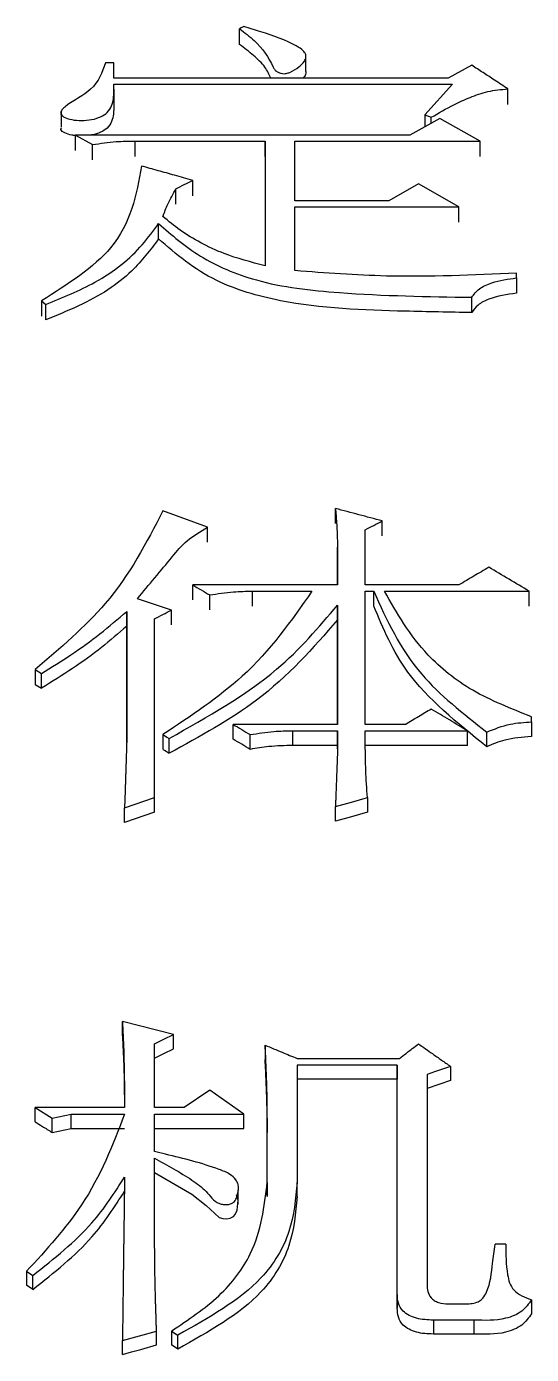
# Model space of a CAD drawing. Header units: millimetres. Extents: x 2278 to 4715, y 679 to 2402.
# Drawn here: x 2829.23 to 2831.79, y 2140.9 to 2147.65 of the extents above; entities that cross this region are included whole.
import ezdxf

# ---------------------------------------------------------------- set-up
doc = ezdxf.new("R2010")
doc.units = ezdxf.units.MM

msp = doc.modelspace()

# ---------------------------------------------------------------- linework, layer by layer
at = {"color": 7, "linetype": 'Continuous', "lineweight": 25}
for p, q in [((2830.6463, 2147.4194), (2830.6463, 2147.4986)), ((2829.6709, 2147.4633), (2829.6277, 2147.4633)), ((2829.6709, 2147.3855), (2829.6709, 2147.4633)), ((2831.4882, 2147.4513), (2831.3692, 2147.3854)), ((2831.3692, 2147.3854), (2829.6709, 2147.3855)), ((2829.6709, 2147.3555), (2831.3909, 2147.3554)), ((2831.3909, 2147.3554), (2831.2503, 2147.1991)), ((2829.6721, 2147.2504), (2829.6721, 2147.3294)), ((2831.6722, 2147.2529), (2831.6722, 2147.3314)), ((2829.4032, 2147.2179), (2829.4032, 2147.1391)), ((2831.326, 2147.181), (2831.1745, 2147.0965)), ((2831.2503, 2147.1991), (2831.2827, 2147.187)), ((2831.2503, 2147.1991), (2831.2503, 2147.1388)), ((2831.2827, 2147.1569), (2831.2827, 2147.187)), ((2831.5315, 2147.0663), (2831.326, 2147.181)), ((2829.4762, 2147.0965), (2829.5628, 2147.0482)), ((2831.1745, 2147.0965), (2829.4762, 2147.0965)), ((2829.4762, 2147.0183), (2829.4762, 2147.0965)), ((2829.5628, 2146.97), (2829.5628, 2147.0482)), ((2829.7791, 2147.0663), (2830.439, 2147.0663)), ((2829.7791, 2146.9877), (2829.7791, 2147.0663)), ((2830.439, 2147.0663), (2830.439, 2146.4321)), ((2830.439, 2146.9881), (2830.439, 2147.0663)), ((2830.5904, 2147.0663), (2831.5315, 2147.0663)), ((2830.5904, 2146.7627), (2830.5904, 2147.0663)), ((2831.5315, 2146.9881), (2831.5315, 2147.0663)), ((2829.9846, 2146.7457), (2829.9846, 2146.8236)), ((2830.0712, 2146.7882), (2830.0712, 2146.8662)), ((2831.2178, 2146.8479), (2831.0664, 2146.7627)), ((2831.4233, 2146.7322), (2831.2178, 2146.8479)), ((2831.0664, 2146.7627), (2830.5904, 2146.7627)), ((2830.5904, 2146.7322), (2831.4233, 2146.7322)), ((2830.5904, 2146.4075), (2830.5904, 2146.7322)), ((2831.4233, 2146.6544), (2831.4233, 2146.7322)), ((2829.8981, 2146.5686), (2829.8981, 2146.6467)), ((2831.7154, 2146.3705), (2831.7154, 2146.3951)), ((2831.7154, 2146.3705), (2831.7154, 2146.2928)), ((2831.4882, 2146.1946), (2831.4882, 2146.2718)), ((2829.3031, 2146.2534), (2829.3031, 2146.1758)), ((2829.3031, 2146.2534), (2829.3248, 2146.2348)), ((2829.3248, 2146.1576), (2829.3248, 2146.2348)), ((2830.7959, 2145.1222), (2830.7959, 2145.1982)), ((2830.1469, 2145.1031), (2829.9198, 2145.1856)), ((2831.0339, 2145.0588), (2831.0339, 2145.1348)), ((2830.1469, 2145.0271), (2830.1469, 2145.1031)), ((2830.9474, 2144.8098), (2830.9474, 2145.0903)), ((2830.8068, 2145.0013), (2830.8068, 2144.8098)), ((2830.8068, 2144.9254), (2830.8068, 2145.0013)), ((2830.8068, 2144.8098), (2830.8068, 2144.9253)), ((2830.8068, 2144.8098), (2830.0712, 2144.8098)), ((2831.4234, 2144.8098), (2830.9474, 2144.8098)), ((2829.963, 2144.6817), (2829.79, 2144.7394)), ((2830.1577, 2144.683), (2830.1577, 2144.7586)), ((2830.3741, 2144.7778), (2830.6768, 2144.7778)), ((2830.3741, 2144.7022), (2830.3741, 2144.7778)), ((2830.9474, 2144.7778), (2830.9907, 2144.7778)), ((2830.9474, 2144.1005), (2830.9474, 2144.7778)), ((2830.9907, 2144.7022), (2830.9907, 2144.7778)), ((2831.0448, 2144.7778), (2831.7803, 2144.7778)), ((2831.7803, 2144.7022), (2831.7803, 2144.7778)), ((2829.7359, 2144.6753), (2829.7359, 2144.0095)), ((2829.7359, 2144.5998), (2829.7359, 2144.6753)), ((2829.963, 2144.6062), (2829.963, 2144.6817)), ((2830.8068, 2144.7074), (2830.8068, 2144.1005)), ((2830.8068, 2144.6319), (2830.8068, 2144.7074)), ((2829.7359, 2144.0094), (2829.7359, 2144.5998)), ((2829.8765, 2143.7286), (2829.8765, 2144.6368)), ((2830.8068, 2144.1005), (2830.8068, 2144.6318)), ((2829.2707, 2144.3792), (2829.3032, 2144.3598)), ((2829.2707, 2144.3792), (2829.2707, 2144.304)), ((2829.3032, 2144.2847), (2829.3032, 2144.3598)), ((2829.2707, 2144.304), (2829.3032, 2144.2847)), ((2831.7911, 2144.1135), (2831.7911, 2144.1395)), ((2831.7911, 2144.1135), (2831.7911, 2144.0387)), ((2829.9197, 2144.0486), (2829.9197, 2143.9739)), ((2830.8068, 2144.1005), (2830.2767, 2144.1005)), ((2830.2767, 2144.0257), (2830.2767, 2144.1005)), ((2830.3633, 2143.9738), (2830.3633, 2144.0485)), ((2830.5796, 2144.068), (2830.8068, 2144.068)), ((2830.5796, 2143.9933), (2830.5796, 2144.068)), ((2830.8068, 2144.068), (2830.8068, 2143.9769)), ((2830.8068, 2143.9933), (2830.8068, 2144.068)), ((2831.1529, 2144.1005), (2830.9474, 2144.1005)), ((2830.9474, 2144.068), (2831.4666, 2144.068)), ((2830.9474, 2143.9964), (2830.9474, 2144.068)), ((2831.4666, 2143.9933), (2831.4666, 2144.068)), ((2831.564, 2143.9868), (2831.564, 2144.0615)), ((2829.9521, 2143.9543), (2829.9521, 2144.029)), ((2830.8068, 2143.9933), (2830.5796, 2143.9933)), ((2830.8068, 2143.9768), (2830.8068, 2143.9933)), ((2831.4666, 2143.9933), (2830.9474, 2143.9933)), ((2829.725, 2143.6761), (2829.8765, 2143.7286)), ((2829.8765, 2143.6542), (2829.8765, 2143.7286)), ((2830.9582, 2143.7285), (2830.9582, 2143.6542)), ((2829.725, 2143.6019), (2829.725, 2143.6761)), ((2829.8765, 2143.6542), (2829.725, 2143.6019)), ((2830.796, 2143.6084), (2830.796, 2143.6827)), ((2829.9739, 2142.5235), (2829.7142, 2142.5907)), ((2829.7142, 2142.5178), (2829.7142, 2142.5907)), ((2829.9739, 2142.4508), (2829.9739, 2142.5235)), ((2829.8765, 2142.1526), (2829.8765, 2142.4765)), ((2830.439, 2142.4697), (2830.439, 2142.3971)), ((2830.6013, 2142.4024), (2831.1205, 2142.4024)), ((2830.6013, 2142.3687), (2830.6013, 2141.7721)), ((2831.1097, 2142.3687), (2830.6013, 2142.3687)), ((2831.1097, 2141.2031), (2831.1097, 2142.3687)), ((2831.1097, 2142.3687), (2831.1097, 2142.2962)), ((2831.3801, 2142.362), (2831.3801, 2142.2894)), ((2831.1097, 2142.2962), (2830.6013, 2142.2962)), ((2831.1097, 2141.1321), (2831.1097, 2142.2962)), ((2831.2611, 2142.3215), (2831.2611, 2141.2513)), ((2831.3801, 2142.2894), (2831.2611, 2142.249)), ((2830.1578, 2142.2405), (2830.0279, 2142.1526)), ((2830.3308, 2142.1187), (2830.1578, 2142.2405)), ((2829.2707, 2142.1526), (2829.3573, 2142.0984)), ((2829.7251, 2142.1526), (2829.2707, 2142.1526)), ((2829.2707, 2142.0803), (2829.2707, 2142.1526)), ((2830.0279, 2142.1526), (2829.8765, 2142.1526)), ((2829.3573, 2142.0984), (2829.4546, 2142.1187)), ((2829.3573, 2142.0262), (2829.3573, 2142.0984)), ((2829.4546, 2142.1187), (2829.725, 2142.1187)), ((2829.4546, 2142.0465), (2829.4546, 2142.1187)), ((2829.8765, 2142.1187), (2830.3308, 2142.1187)), ((2829.8765, 2141.9288), (2829.8765, 2142.1187)), ((2830.3308, 2142.0465), (2830.3308, 2142.1187)), ((2830.4498, 2141.7721), (2830.4498, 2142.0984)), ((2830.4498, 2142.0984), (2830.4498, 2142.0262)), ((2829.3573, 2142.0262), (2829.4546, 2142.0465)), ((2829.4546, 2142.0465), (2829.725, 2142.0465)), ((2829.8765, 2142.0465), (2830.3308, 2142.0465)), ((2830.4498, 2141.7004), (2830.4498, 2142.0262)), ((2830.4498, 2141.7721), (2830.4498, 2141.7004)), ((2830.6013, 2141.7004), (2830.6013, 2141.7721)), ((2830.3015, 2141.6608), (2830.3015, 2141.7333)), ((2831.6614, 2141.4575), (2831.6073, 2141.4575)), ((2829.2275, 2141.3202), (2829.2599, 2141.2995)), ((2829.2275, 2141.3202), (2829.2275, 2141.249)), ((2829.2599, 2141.2284), (2829.2599, 2141.2995)), ((2829.2599, 2141.2284), (2829.2275, 2141.249)), ((2831.1097, 2141.2031), (2831.1097, 2141.1321)), ((2831.3693, 2141.1548), (2831.4667, 2141.1548)), ((2831.7912, 2141.1755), (2831.7912, 2141.1046)), ((2831.4991, 2141.072), (2831.2936, 2141.072)), ((2831.2936, 2141.072), (2831.2936, 2141.0011)), ((2831.4991, 2141.072), (2831.4991, 2141.0011)), ((2829.7143, 2140.9683), (2829.8873, 2141.0167)), ((2829.8873, 2140.9459), (2829.8873, 2141.0167)), ((2829.7143, 2140.8975), (2829.7143, 2140.9683)), ((2829.9955, 2140.9252), (2829.963, 2140.9459)), ((2829.9955, 2140.9252), (2829.9955, 2140.9959)), ((2831.4991, 2141.0011), (2831.2936, 2141.0011))]:
    msp.add_line(p, q, dxfattribs=at)
at = {"color": 7, "linetype": 'Continuous', "lineweight": 25, "flags": 128}
for points in [[(2830.3308, 2147.6483), (2830.3243, 2147.6447), (2830.3178, 2147.6412), (2830.3092, 2147.6364)], [(2830.3092, 2147.557), (2830.3092, 2147.5848), (2830.3092, 2147.6106), (2830.3092, 2147.6364)], [(2830.0712, 2144.7342), (2830.0712, 2144.753), (2830.0712, 2144.772), (2830.0712, 2144.8098)], [(2829.9197, 2144.0486), (2829.9279, 2144.0436), (2829.94, 2144.0363), (2829.9521, 2144.029)], [(2829.9197, 2143.9738), (2829.9279, 2143.9689), (2829.9361, 2143.9639), (2829.9521, 2143.9543)], [(2830.796, 2143.6827), (2830.8771, 2143.7056), (2830.9582, 2143.7285)], [(2830.9582, 2143.6542), (2830.8771, 2143.6313), (2830.796, 2143.6084)], [(2831.3801, 2142.362), (2831.3353, 2142.3467), (2831.2982, 2142.3341), (2831.2611, 2142.3215)], [(2829.8765, 2141.8229), (2830.0673, 2141.7122), (2830.139, 2141.6543), (2830.2062, 2141.5938), (2830.2238, 2141.5885), (2830.2429, 2141.5876), (2830.2621, 2141.5911), (2830.2776, 2141.599), (2830.287, 2141.6087), (2830.2965, 2141.6309), (2830.3024, 2141.6813), (2830.2939, 2141.7085), (2830.2939, 2141.7085)], [(2829.963, 2141.0167), (2829.9712, 2141.0115), (2829.9793, 2141.0063), (2829.9874, 2141.0011), (2829.9955, 2140.9959)], [(2829.963, 2141.0167), (2829.963, 2140.9857), (2829.963, 2140.9658), (2829.963, 2140.9459)], [(2829.7143, 2140.8975), (2829.7607, 2140.9105), (2829.8072, 2140.9235), (2829.8873, 2140.9459)]]:
    msp.add_lwpolyline(points, dxfattribs=at)
at = {"color": 7, "linetype": 'Continuous', "lineweight": 25}
for points, knots in [([(2830.3092, 2147.6364), (2830.3351, 2147.6172), (2830.4122, 2147.5601), (2830.4589, 2147.485), (2830.4871, 2147.4274), (2830.5026, 2147.4165), (2830.5188, 2147.4104), (2830.5333, 2147.4082), (2830.5487, 2147.4097), (2830.5772, 2147.4198), (2830.6085, 2147.441), (2830.6378, 2147.4673), (2830.6475, 2147.4908), (2830.6454, 2147.5094), (2830.6296, 2147.53), (2830.5603, 2147.5745), (2830.4524, 2147.6116), (2830.3594, 2147.6397), (2830.3308, 2147.6483)], [0, 0, 0, 0, 0.115812, 0.344661, 0.368828, 0.393191, 0.409898, 0.422378, 0.434924, 0.453159, 0.514674, 0.56658, 0.599651, 0.625811, 0.651928, 0.703899, 0.908913, 1, 1, 1, 1]), ([(2830.4683, 2147.3854), (2830.4594, 2147.4046), (2830.4402, 2147.4461), (2830.3805, 2147.5024), (2830.3331, 2147.5387), (2830.3092, 2147.557)], [0, 0, 0, 0, 0.2983398, 0.6458944, 1, 1, 1, 1]), ([(2829.6277, 2147.4633), (2829.6112, 2147.4155), (2829.5815, 2147.3289), (2829.4569, 2147.2686), (2829.4054, 2147.226), (2829.3985, 2147.207), (2829.4081, 2147.1936), (2829.4264, 2147.1829), (2829.4595, 2147.1729), (2829.5073, 2147.1692), (2829.5581, 2147.1744), (2829.6049, 2147.1874), (2829.6549, 2147.2218), (2829.6724, 2147.2827), (2829.6714, 2147.3312), (2829.6709, 2147.3555)], [0, 0, 0, 0, 0.230315, 0.416653, 0.453363, 0.487574, 0.504133, 0.522235, 0.561764, 0.612067, 0.663426, 0.714082, 0.762172, 0.881162, 1, 1, 1, 1]), ([(2830.6455, 2147.419), (2830.6455, 2147.4142), (2830.6454, 2147.4024), (2830.6366, 2147.3918), (2830.6313, 2147.3854)], [0, 0, 0, 0, 0.402467, 1, 1, 1, 1]), ([(2831.6721, 2147.3314), (2831.6491, 2147.3465), (2831.6069, 2147.374), (2831.5456, 2147.414), (2831.5074, 2147.4389), (2831.4882, 2147.4513)], [0, 0, 0, 0, 0.375947, 0.687973, 1, 1, 1, 1]), ([(2831.2827, 2147.187), (2831.3203, 2147.2091), (2831.3824, 2147.2455), (2831.479, 2147.2888), (2831.5686, 2147.3218), (2831.6375, 2147.3282), (2831.6721, 2147.3314)], [0, 0, 0, 0, 0.3348362, 0.5537451, 0.7753729, 1, 1, 1, 1]), ([(2829.67, 2147.2499), (2829.6702, 2147.2345), (2829.6706, 2147.1948), (2829.6549, 2147.1426), (2829.6048, 2147.1091), (2829.573, 2147.0984), (2829.5546, 2147.0967), (2829.553, 2147.0965)], [0, 0, 0, 0, 0.25392, 0.65271, 0.81396, 0.983894, 1, 1, 1, 1]), ([(2829.4762, 2147.0946), (2829.4697, 2147.095), (2829.4499, 2147.0961), (2829.4262, 2147.1043), (2829.4084, 2147.1148), (2829.4, 2147.1249), (2829.4031, 2147.1318), (2829.4047, 2147.1354)], [0, 0, 0, 0, 0.176499, 0.533205, 0.696493, 0.845795, 1, 1, 1, 1]), ([(2829.5628, 2147.0482), (2829.6025, 2147.0542), (2829.6737, 2147.0649), (2829.7468, 2147.0659), (2829.7791, 2147.0663)], [0, 0, 0, 0, 0.5588348, 1, 1, 1, 1]), ([(2829.8115, 2146.9391), (2829.7844, 2146.7932), (2829.7354, 2146.529), (2829.4369, 2146.3386), (2829.3031, 2146.2534)], [0, 0, 0, 0, 0.5518947, 1, 1, 1, 1]), ([(2830.0712, 2146.8662), (2830.0405, 2146.8748), (2829.9819, 2146.8913), (2829.8953, 2146.9156), (2829.8395, 2146.9313), (2829.8115, 2146.9391)], [0, 0, 0, 0, 0.354383, 0.677192, 1, 1, 1, 1]), ([(2829.9197, 2146.6834), (2829.9278, 2146.7044), (2829.9409, 2146.7386), (2829.9643, 2146.785), (2829.9779, 2146.8107), (2829.9846, 2146.8236)], [0, 0, 0, 0, 0.443144, 0.721519, 1, 1, 1, 1]), ([(2829.9846, 2146.8236), (2829.9991, 2146.8307), (2830.0279, 2146.8449), (2830.0568, 2146.8591), (2830.0712, 2146.8662)], [0, 0, 0, 0, 0.499998, 1, 1, 1, 1]), ([(2830.439, 2146.4321), (2830.3674, 2146.4507), (2830.2503, 2146.4811), (2830.1104, 2146.5476), (2830.0053, 2146.6108), (2829.9481, 2146.6593), (2829.9197, 2146.6834)], [0, 0, 0, 0, 0.3463703, 0.567178, 0.7849776, 1, 1, 1, 1]), ([(2829.3248, 2146.2348), (2829.4111, 2146.2704), (2829.5523, 2146.3287), (2829.7137, 2146.4352), (2829.818, 2146.5379), (2829.8715, 2146.6106), (2829.8981, 2146.6467)], [0, 0, 0, 0, 0.347372, 0.56793, 0.785018, 1, 1, 1, 1]), ([(2829.8982, 2146.6467), (2829.9642, 2146.5889), (2830.097, 2146.4727), (2830.4122, 2146.3358), (2830.8962, 2146.2814), (2831.2644, 2146.2754), (2831.4882, 2146.2718)], [0, 0, 0, 0, 0.1896226, 0.3813011, 0.6238123, 1, 1, 1, 1]), ([(2829.8981, 2146.5686), (2829.856, 2146.5128), (2829.7861, 2146.4203), (2829.6436, 2146.3063), (2829.4922, 2146.2256), (2829.3808, 2146.1801), (2829.3248, 2146.1572)], [0, 0, 0, 0, 0.332711, 0.551426, 0.774321, 1, 1, 1, 1]), ([(2831.4882, 2146.1942), (2831.3761, 2146.1963), (2831.0512, 2146.2024), (2830.6, 2146.2182), (2830.1484, 2146.3523), (2829.9872, 2146.4917), (2829.8982, 2146.5686)], [0, 0, 0, 0, 0.188584, 0.546058, 0.749485, 1, 1, 1, 1]), ([(2831.7154, 2146.3951), (2831.4949, 2146.3849), (2831.1189, 2146.3674), (2830.745, 2146.3957), (2830.5904, 2146.4075)], [0, 0, 0, 0, 0.586461, 1, 1, 1, 1]), ([(2831.4882, 2146.2718), (2831.4994, 2146.2869), (2831.5221, 2146.3175), (2831.6031, 2146.3548), (2831.6725, 2146.3645), (2831.7154, 2146.3705)], [0, 0, 0, 0, 0.268929, 0.548046, 1, 1, 1, 1]), ([(2831.7154, 2146.2928), (2831.6664, 2146.2857), (2831.5933, 2146.2752), (2831.5169, 2146.2346), (2831.4976, 2146.2073), (2831.4882, 2146.1942)], [0, 0, 0, 0, 0.513331, 0.76592, 1, 1, 1, 1]), ([(2830.7959, 2145.1982), (2830.798, 2145.1745), (2830.8019, 2145.1299), (2830.8051, 2145.0642), (2830.8062, 2145.0223), (2830.8068, 2145.0013)], [0, 0, 0, 0, 0.362394, 0.681159, 1, 1, 1, 1]), ([(2831.0339, 2145.1348), (2830.9943, 2145.1454), (2830.9149, 2145.1665), (2830.8356, 2145.1877), (2830.7959, 2145.1982)], [0, 0, 0, 0, 0.5, 1, 1, 1, 1]), ([(2829.9198, 2145.1856), (2829.8363, 2145.0242), (2829.686, 2144.7337), (2829.3985, 2144.4883), (2829.2707, 2144.3792)], [0, 0, 0, 0, 0.555605, 1, 1, 1, 1]), ([(2830.9474, 2145.0903), (2830.9618, 2145.0978), (2830.9907, 2145.1126), (2831.0195, 2145.1274), (2831.0339, 2145.1348)], [0, 0, 0, 0, 0.499999, 1, 1, 1, 1]), ([(2829.79, 2144.7394), (2829.8492, 2144.8103), (2829.9317, 2144.9091), (2830.037, 2145.0378), (2830.1101, 2145.0813), (2830.1469, 2145.1031)], [0, 0, 0, 0, 0.5576511, 0.7774769, 1, 1, 1, 1]), ([(2831.5748, 2144.8993), (2831.5496, 2144.8844), (2831.4991, 2144.8546), (2831.4486, 2144.8247), (2831.4234, 2144.8098)], [0, 0, 0, 0, 0.499998, 1, 1, 1, 1]), ([(2831.7803, 2144.7778), (2831.7461, 2144.7981), (2831.6776, 2144.8386), (2831.6091, 2144.879), (2831.5748, 2144.8993)], [0, 0, 0, 0, 0.5, 1, 1, 1, 1]), ([(2830.0712, 2144.8098), (2830.0856, 2144.8013), (2830.1145, 2144.7842), (2830.1433, 2144.7672), (2830.1577, 2144.7586)], [0, 0, 0, 0, 0.499998, 1, 1, 1, 1]), ([(2830.6768, 2144.7778), (2830.5719, 2144.6277), (2830.3825, 2144.3568), (2830.0624, 2144.1436), (2829.9197, 2144.0486)], [0, 0, 0, 0, 0.5542561, 1, 1, 1, 1]), ([(2830.1577, 2144.7586), (2830.1975, 2144.765), (2830.2686, 2144.7764), (2830.3418, 2144.7774), (2830.3741, 2144.7778)], [0, 0, 0, 0, 0.558835, 1, 1, 1, 1]), ([(2830.9907, 2144.7778), (2831.0565, 2144.6317), (2831.1752, 2144.3682), (2831.4442, 2144.156), (2831.564, 2144.0615)], [0, 0, 0, 0, 0.554476, 1, 1, 1, 1]), ([(2831.7911, 2144.1395), (2831.6875, 2144.1807), (2831.4822, 2144.2623), (2831.2131, 2144.482), (2831.1083, 2144.6663), (2831.0448, 2144.7778)], [0, 0, 0, 0, 0.286997, 0.568308, 1, 1, 1, 1]), ([(2829.3032, 2144.3598), (2829.3536, 2144.3911), (2829.4573, 2144.4554), (2829.6031, 2144.5603), (2829.6915, 2144.6369), (2829.7359, 2144.6753)], [0, 0, 0, 0, 0.321149, 0.659611, 1, 1, 1, 1]), ([(2829.8765, 2144.6368), (2829.8909, 2144.6443), (2829.9198, 2144.6593), (2829.9486, 2144.6742), (2829.963, 2144.6817)], [0, 0, 0, 0, 0.499999, 1, 1, 1, 1]), ([(2829.9521, 2144.029), (2830.1472, 2144.1394), (2830.4923, 2144.3348), (2830.7114, 2144.5945), (2830.8067, 2144.7074)], [0, 0, 0, 0, 0.565165, 1, 1, 1, 1]), ([(2831.564, 2143.9868), (2831.4141, 2144.1083), (2831.1488, 2144.3234), (2831.0386, 2144.5873), (2830.9907, 2144.7022)], [0, 0, 0, 0, 0.564733, 1, 1, 1, 1]), ([(2829.7359, 2144.5998), (2829.6941, 2144.5635), (2829.6083, 2144.4891), (2829.4631, 2144.384), (2829.3566, 2144.3178), (2829.3032, 2144.2847)], [0, 0, 0, 0, 0.321411, 0.659849, 1, 1, 1, 1]), ([(2830.8067, 2144.6318), (2830.6819, 2144.4887), (2830.4566, 2144.2305), (2830.1077, 2144.0395), (2829.9521, 2143.9543)], [0, 0, 0, 0, 0.554008, 1, 1, 1, 1]), ([(2831.2827, 2144.1785), (2831.2611, 2144.1655), (2831.2178, 2144.1395), (2831.1746, 2144.1135), (2831.1529, 2144.1005)], [0, 0, 0, 0, 0.499998, 1, 1, 1, 1]), ([(2831.4666, 2144.068), (2831.436, 2144.0864), (2831.3747, 2144.1233), (2831.3134, 2144.1601), (2831.2827, 2144.1785)], [0, 0, 0, 0, 0.5, 1, 1, 1, 1]), ([(2831.564, 2144.0615), (2831.603, 2144.0772), (2831.6733, 2144.1055), (2831.7548, 2144.1111), (2831.7911, 2144.1135)], [0, 0, 0, 0, 0.554344, 1, 1, 1, 1]), ([(2830.2767, 2144.1005), (2830.2911, 2144.0919), (2830.32, 2144.0745), (2830.3488, 2144.0572), (2830.3633, 2144.0485)], [0, 0, 0, 0, 0.499998, 1, 1, 1, 1]), ([(2830.3633, 2144.0485), (2830.403, 2144.055), (2830.4742, 2144.0666), (2830.5473, 2144.0676), (2830.5796, 2144.068)], [0, 0, 0, 0, 0.558835, 1, 1, 1, 1]), ([(2829.7359, 2144.0095), (2829.7358, 2144.0076), (2829.7357, 2144.004), (2829.7355, 2143.9985), (2829.7353, 2143.9929), (2829.7351, 2143.9874), (2829.735, 2143.9819), (2829.7348, 2143.9764), (2829.7346, 2143.9709), (2829.7344, 2143.9654), (2829.7342, 2143.9599), (2829.7341, 2143.9544), (2829.7339, 2143.9489), (2829.7337, 2143.9434), (2829.7335, 2143.9379), (2829.7333, 2143.9324), (2829.7332, 2143.9269), (2829.733, 2143.9213), (2829.7328, 2143.9167), (2829.7327, 2143.9122), (2829.7325, 2143.9076), (2829.7324, 2143.902), (2829.7322, 2143.8965), (2829.732, 2143.891), (2829.7318, 2143.8855), (2829.7316, 2143.88), (2829.7315, 2143.8745), (2829.7313, 2143.8699), (2829.7312, 2143.8653), (2829.731, 2143.8607), (2829.7308, 2143.8551), (2829.7307, 2143.8496), (2829.7305, 2143.8441), (2829.7303, 2143.8386), (2829.7301, 2143.8331), (2829.7299, 2143.8275), (2829.7298, 2143.8229), (2829.7296, 2143.8183), (2829.7295, 2143.8137), (2829.7293, 2143.8082), (2829.729, 2143.7971), (2829.7277, 2143.7584), (2829.7263, 2143.7163), (2829.7252, 2143.6814), (2829.725, 2143.6761)], [0, 0, 0, 0, 0.016565, 0.03313, 0.049695, 0.066259, 0.082824, 0.099389, 0.115954, 0.132519, 0.149084, 0.165648, 0.182213, 0.198778, 0.215343, 0.231908, 0.248473, 0.265037, 0.281602, 0.289885, 0.306449, 0.323014, 0.339579, 0.356144, 0.372709, 0.389274, 0.405838, 0.422403, 0.430686, 0.447251, 0.463815, 0.48038, 0.496945, 0.51351, 0.530075, 0.54664, 0.563204, 0.571487, 0.588052, 0.604616, 0.621181, 0.687441, 0.952478, 1, 1, 1, 1]), ([(2830.3633, 2143.9738), (2830.3488, 2143.9825), (2830.32, 2143.9998), (2830.2911, 2144.0171), (2830.2767, 2144.0257)], [0, 0, 0, 0, 0.500002, 1, 1, 1, 1]), ([(2830.5796, 2143.9933), (2830.5385, 2143.9925), (2830.4653, 2143.9911), (2830.3944, 2143.9791), (2830.3633, 2143.9738)], [0, 0, 0, 0, 0.561085, 1, 1, 1, 1]), ([(2830.8068, 2143.9769), (2830.8053, 2143.9379), (2830.8038, 2143.8964), (2830.8022, 2143.8524), (2830.8018, 2143.8426), (2830.8015, 2143.8329), (2830.8011, 2143.8231), (2830.8008, 2143.8157), (2830.8005, 2143.806), (2830.8001, 2143.7962), (2830.7998, 2143.7864), (2830.7995, 2143.779), (2830.7991, 2143.7692), (2830.7988, 2143.7607), (2830.7985, 2143.7533), (2830.7984, 2143.7484), (2830.7982, 2143.7435), (2830.798, 2143.7386), (2830.7979, 2143.735), (2830.7977, 2143.7313), (2830.7976, 2143.7264), (2830.7974, 2143.7215), (2830.7972, 2143.7166), (2830.7971, 2143.7129), (2830.7969, 2143.708), (2830.7967, 2143.7031), (2830.7965, 2143.6982), (2830.7964, 2143.6945), (2830.7962, 2143.6893), (2830.7961, 2143.6854), (2830.796, 2143.6827)], [0, 0, 0, 0, 0.398889, 0.42382, 0.44875, 0.498611, 0.523542, 0.548473, 0.573403, 0.623264, 0.648195, 0.673125, 0.698056, 0.747917, 0.760382, 0.772848, 0.797778, 0.810243, 0.822709, 0.835174, 0.847639, 0.87257, 0.885035, 0.8975, 0.909966, 0.934896, 0.947361, 0.959827, 0.972292, 1, 1, 1, 1]), ([(2830.9582, 2143.7285), (2830.9566, 2143.7517), (2830.9534, 2143.798), (2830.9489, 2143.8873), (2830.948, 2143.9534), (2830.9474, 2143.9964)], [0, 0, 0, 0, 0.258773, 0.517554, 1, 1, 1, 1]), ([(2831.7911, 2144.0387), (2831.7449, 2144.0352), (2831.663, 2144.029), (2831.594, 2143.9996), (2831.564, 2143.9868)], [0, 0, 0, 0, 0.565376, 1, 1, 1, 1]), ([(2829.7142, 2142.5907), (2829.7166, 2142.542), (2829.7212, 2142.445), (2829.7242, 2142.299), (2829.7248, 2142.2014), (2829.7251, 2142.1526)], [0, 0, 0, 0, 0.334125, 0.667044, 1, 1, 1, 1]), ([(2829.7142, 2142.5178), (2829.7166, 2142.4692), (2829.7212, 2142.3723), (2829.7238, 2142.2505), (2829.7243, 2142.1772), (2829.7245, 2142.1526)], [0, 0, 0, 0, 0.400506, 0.798788, 1, 1, 1, 1]), ([(2829.8765, 2142.4765), (2829.8901, 2142.483), (2829.9132, 2142.4942), (2829.9456, 2142.5099), (2829.9644, 2142.519), (2829.9739, 2142.5235)], [0, 0, 0, 0, 0.419956, 0.709979, 1, 1, 1, 1]), ([(2829.8765, 2142.4038), (2829.8901, 2142.4104), (2829.9132, 2142.4215), (2829.9456, 2142.4371), (2829.9644, 2142.4462), (2829.9739, 2142.4508)], [0, 0, 0, 0, 0.420135, 0.710066, 1, 1, 1, 1]), ([(2830.4498, 2142.0984), (2830.4494, 2142.146), (2830.4488, 2142.2318), (2830.4447, 2142.3555), (2830.4409, 2142.4317), (2830.439, 2142.4697)], [0, 0, 0, 0, 0.382976, 0.691466, 1, 1, 1, 1]), ([(2830.439, 2142.4697), (2830.4534, 2142.4637), (2830.4822, 2142.4518), (2830.5363, 2142.4294), (2830.576, 2142.4129), (2830.6013, 2142.4024)], [0, 0, 0, 0, 0.266473, 0.532946, 1, 1, 1, 1]), ([(2831.1205, 2142.4024), (2831.1318, 2142.411), (2831.1536, 2142.4276), (2831.1861, 2142.4523), (2831.2073, 2142.4684), (2831.2178, 2142.4764)], [0, 0, 0, 0, 0.34784, 0.673919, 1, 1, 1, 1]), ([(2831.2178, 2142.4764), (2831.2413, 2142.4599), (2831.2801, 2142.4325), (2831.3342, 2142.3944), (2831.3648, 2142.3728), (2831.3801, 2142.362)], [0, 0, 0, 0, 0.434497, 0.717248, 1, 1, 1, 1]), ([(2830.4498, 2142.0262), (2830.4494, 2142.0738), (2830.4488, 2142.1595), (2830.4447, 2142.2831), (2830.4409, 2142.3591), (2830.439, 2142.3971)], [0, 0, 0, 0, 0.383474, 0.691715, 1, 1, 1, 1]), ([(2829.725, 2142.1187), (2829.6643, 2141.9614), (2829.5553, 2141.6789), (2829.3282, 2141.4303), (2829.2275, 2141.3202)], [0, 0, 0, 0, 0.556811, 1, 1, 1, 1]), ([(2829.2707, 2142.0803), (2829.2831, 2142.0726), (2829.3037, 2142.0597), (2829.3325, 2142.0417), (2829.349, 2142.0314), (2829.3573, 2142.0262)], [0, 0, 0, 0, 0.428611, 0.714305, 1, 1, 1, 1]), ([(2829.8765, 2141.8948), (2829.9422, 2141.8593), (2830.0371, 2141.808), (2830.144, 2141.7294), (2830.1781, 2141.6732), (2830.2247, 2141.6592), (2830.2445, 2141.6586), (2830.2635, 2141.6623), (2830.2787, 2141.6703), (2830.2911, 2141.6844), (2830.3006, 2141.7151), (2830.3077, 2141.7515), (2830.2905, 2141.7894), (2830.258, 2141.8176), (2830.1386, 2141.865), (2830.007, 2141.898), (2829.8954, 2141.9243), (2829.8765, 2141.9288)], [0, 0, 0, 0, 0.209542, 0.302718, 0.395823, 0.412031, 0.428214, 0.444989, 0.461063, 0.475111, 0.504204, 0.574217, 0.604801, 0.646447, 0.701904, 0.949434, 1, 1, 1, 1]), ([(2829.8873, 2141.0167), (2829.8871, 2141.0252), (2829.8865, 2141.0423), (2829.8858, 2141.0636), (2829.8853, 2141.0806), (2829.8849, 2141.0934), (2829.8845, 2141.1062), (2829.8841, 2141.1189), (2829.8837, 2141.1317), (2829.8832, 2141.1487), (2829.8826, 2141.17), (2829.8819, 2141.1955), (2829.8813, 2141.221), (2829.8807, 2141.2464), (2829.8801, 2141.2719), (2829.8796, 2141.2974), (2829.879, 2141.3313), (2829.8778, 2141.4245), (2829.8776, 2141.526), (2829.8772, 2141.6146), (2829.8771, 2141.6399), (2829.8771, 2141.6525), (2829.877, 2141.6694), (2829.877, 2141.6862), (2829.8769, 2141.7031), (2829.8769, 2141.7157), (2829.8769, 2141.7283), (2829.8768, 2141.7409), (2829.8768, 2141.7536), (2829.8768, 2141.7662), (2829.8768, 2141.7788), (2829.8767, 2141.7914), (2829.8767, 2141.8019), (2829.8767, 2141.8103), (2829.8767, 2141.8166), (2829.8767, 2141.8229), (2829.8766, 2141.8292), (2829.8766, 2141.8355), (2829.8766, 2141.8418), (2829.8766, 2141.8502), (2829.8766, 2141.8586), (2829.8766, 2141.867), (2829.8765, 2141.8733), (2829.8765, 2141.8796), (2829.8765, 2141.8867), (2829.8765, 2141.8918), (2829.8765, 2141.8948)], [0, 0, 0, 0, 0.028899, 0.057798, 0.072248, 0.086697, 0.101147, 0.115596, 0.130046, 0.144495, 0.173394, 0.202293, 0.231192, 0.260091, 0.28899, 0.317889, 0.346789, 0.404587, 0.63578, 0.693578, 0.708028, 0.722478, 0.736927, 0.765826, 0.780276, 0.794725, 0.809175, 0.823624, 0.838074, 0.852523, 0.866973, 0.881422, 0.895872, 0.903096, 0.910321, 0.917546, 0.924771, 0.931996, 0.93922, 0.946445, 0.960895, 0.968119, 0.975344, 0.982569, 0.989794, 1, 1, 1, 1]), ([(2829.2599, 2141.2995), (2829.3673, 2141.3851), (2829.5577, 2141.5366), (2829.6742, 2141.7197), (2829.725, 2141.7994)], [0, 0, 0, 0, 0.564151, 1, 1, 1, 1]), ([(2829.7251, 2141.7994), (2829.7237, 2141.6975), (2829.7222, 2141.5892), (2829.7207, 2141.474), (2829.7204, 2141.4484), (2829.72, 2141.4228), (2829.7197, 2141.3971), (2829.7194, 2141.3715), (2829.719, 2141.3458), (2829.7187, 2141.3202), (2829.7184, 2141.2945), (2829.7181, 2141.2688), (2829.7177, 2141.2431), (2829.7174, 2141.2174), (2829.7171, 2141.1916), (2829.7167, 2141.1595), (2829.7164, 2141.1337), (2829.716, 2141.1079), (2829.7157, 2141.0821), (2829.7154, 2141.0563), (2829.715, 2141.0305), (2829.7148, 2141.0144), (2829.7146, 2140.9992), (2829.7145, 2140.9849), (2829.7143, 2140.9738), (2829.7143, 2140.9683)], [0, 0, 0, 0, 0.37025, 0.393391, 0.416531, 0.462812, 0.485953, 0.509093, 0.555374, 0.578515, 0.601655, 0.647937, 0.671077, 0.694218, 0.740499, 0.763639, 0.80992, 0.833061, 0.856201, 0.902482, 0.925623, 0.948764, 0.960334, 0.980167, 1, 1, 1, 1]), ([(2829.963, 2141.0167), (2830.0482, 2141.0736), (2830.2164, 2141.1861), (2830.4107, 2141.4451), (2830.435, 2141.6487), (2830.4498, 2141.7721)], [0, 0, 0, 0, 0.287344, 0.567754, 1, 1, 1, 1]), ([(2830.6013, 2141.7721), (2830.5938, 2141.6883), (2830.5789, 2141.5196), (2830.4071, 2141.2258), (2830.1527, 2141.0838), (2829.9955, 2140.9959)], [0, 0, 0, 0, 0.274101, 0.551296, 1, 1, 1, 1]), ([(2829.2599, 2141.2284), (2829.3673, 2141.3138), (2829.5576, 2141.4652), (2829.6742, 2141.648), (2829.725, 2141.7276)], [0, 0, 0, 0, 0.56421, 1, 1, 1, 1]), ([(2830.6013, 2141.7004), (2830.5938, 2141.6166), (2830.5789, 2141.4481), (2830.4071, 2141.1547), (2830.1527, 2141.0129), (2829.9955, 2140.9252)], [0, 0, 0, 0, 0.274008, 0.551158, 1, 1, 1, 1]), ([(2831.4667, 2141.1548), (2831.4774, 2141.1554), (2831.4989, 2141.1565), (2831.5266, 2141.1672), (2831.5498, 2141.1867), (2831.5829, 2141.2505), (2831.5913, 2141.3441), (2831.6027, 2141.4253), (2831.6073, 2141.4575)], [0, 0, 0, 0, 0.06555, 0.131385, 0.187199, 0.284615, 0.7156, 1, 1, 1, 1]), ([(2831.6614, 2141.4575), (2831.6615, 2141.4062), (2831.6617, 2141.3283), (2831.6855, 2141.2335), (2831.7406, 2141.1941), (2831.7742, 2141.1818), (2831.7912, 2141.1755)], [0, 0, 0, 0, 0.492388, 0.748171, 0.872567, 1, 1, 1, 1]), ([(2831.2611, 2141.2513), (2831.2617, 2141.2401), (2831.2628, 2141.2176), (2831.2762, 2141.1898), (2831.2969, 2141.1708), (2831.3264, 2141.1574), (2831.3524, 2141.1559), (2831.3693, 2141.1548)], [0, 0, 0, 0, 0.24079, 0.483382, 0.613891, 0.747761, 1, 1, 1, 1]), ([(2831.2936, 2141.072), (2831.2639, 2141.0731), (2831.206, 2141.0754), (2831.1386, 2141.1112), (2831.1127, 2141.1586), (2831.1107, 2141.1883), (2831.1097, 2141.2031)], [0, 0, 0, 0, 0.294497, 0.575733, 0.789018, 1, 1, 1, 1]), ([(2831.7912, 2141.1755), (2831.7773, 2141.1551), (2831.7491, 2141.1136), (2831.642, 2141.0677), (2831.554, 2141.0704), (2831.4991, 2141.072)], [0, 0, 0, 0, 0.268924, 0.544059, 1, 1, 1, 1]), ([(2831.2936, 2141.0011), (2831.2639, 2141.0023), (2831.206, 2141.0045), (2831.1386, 2141.0403), (2831.1127, 2141.0876), (2831.1107, 2141.1173), (2831.1097, 2141.1321)], [0, 0, 0, 0, 0.29468, 0.575963, 0.789151, 1, 1, 1, 1]), ([(2831.7912, 2141.1046), (2831.7773, 2141.0841), (2831.7491, 2141.0427), (2831.6419, 2140.9969), (2831.554, 2140.9995), (2831.4991, 2141.0011)], [0, 0, 0, 0, 0.268765, 0.543897, 1, 1, 1, 1])]:
    msp.add_open_spline(points, degree=3, knots=knots, dxfattribs=at)

doc.saveas('drawing.dxf')
